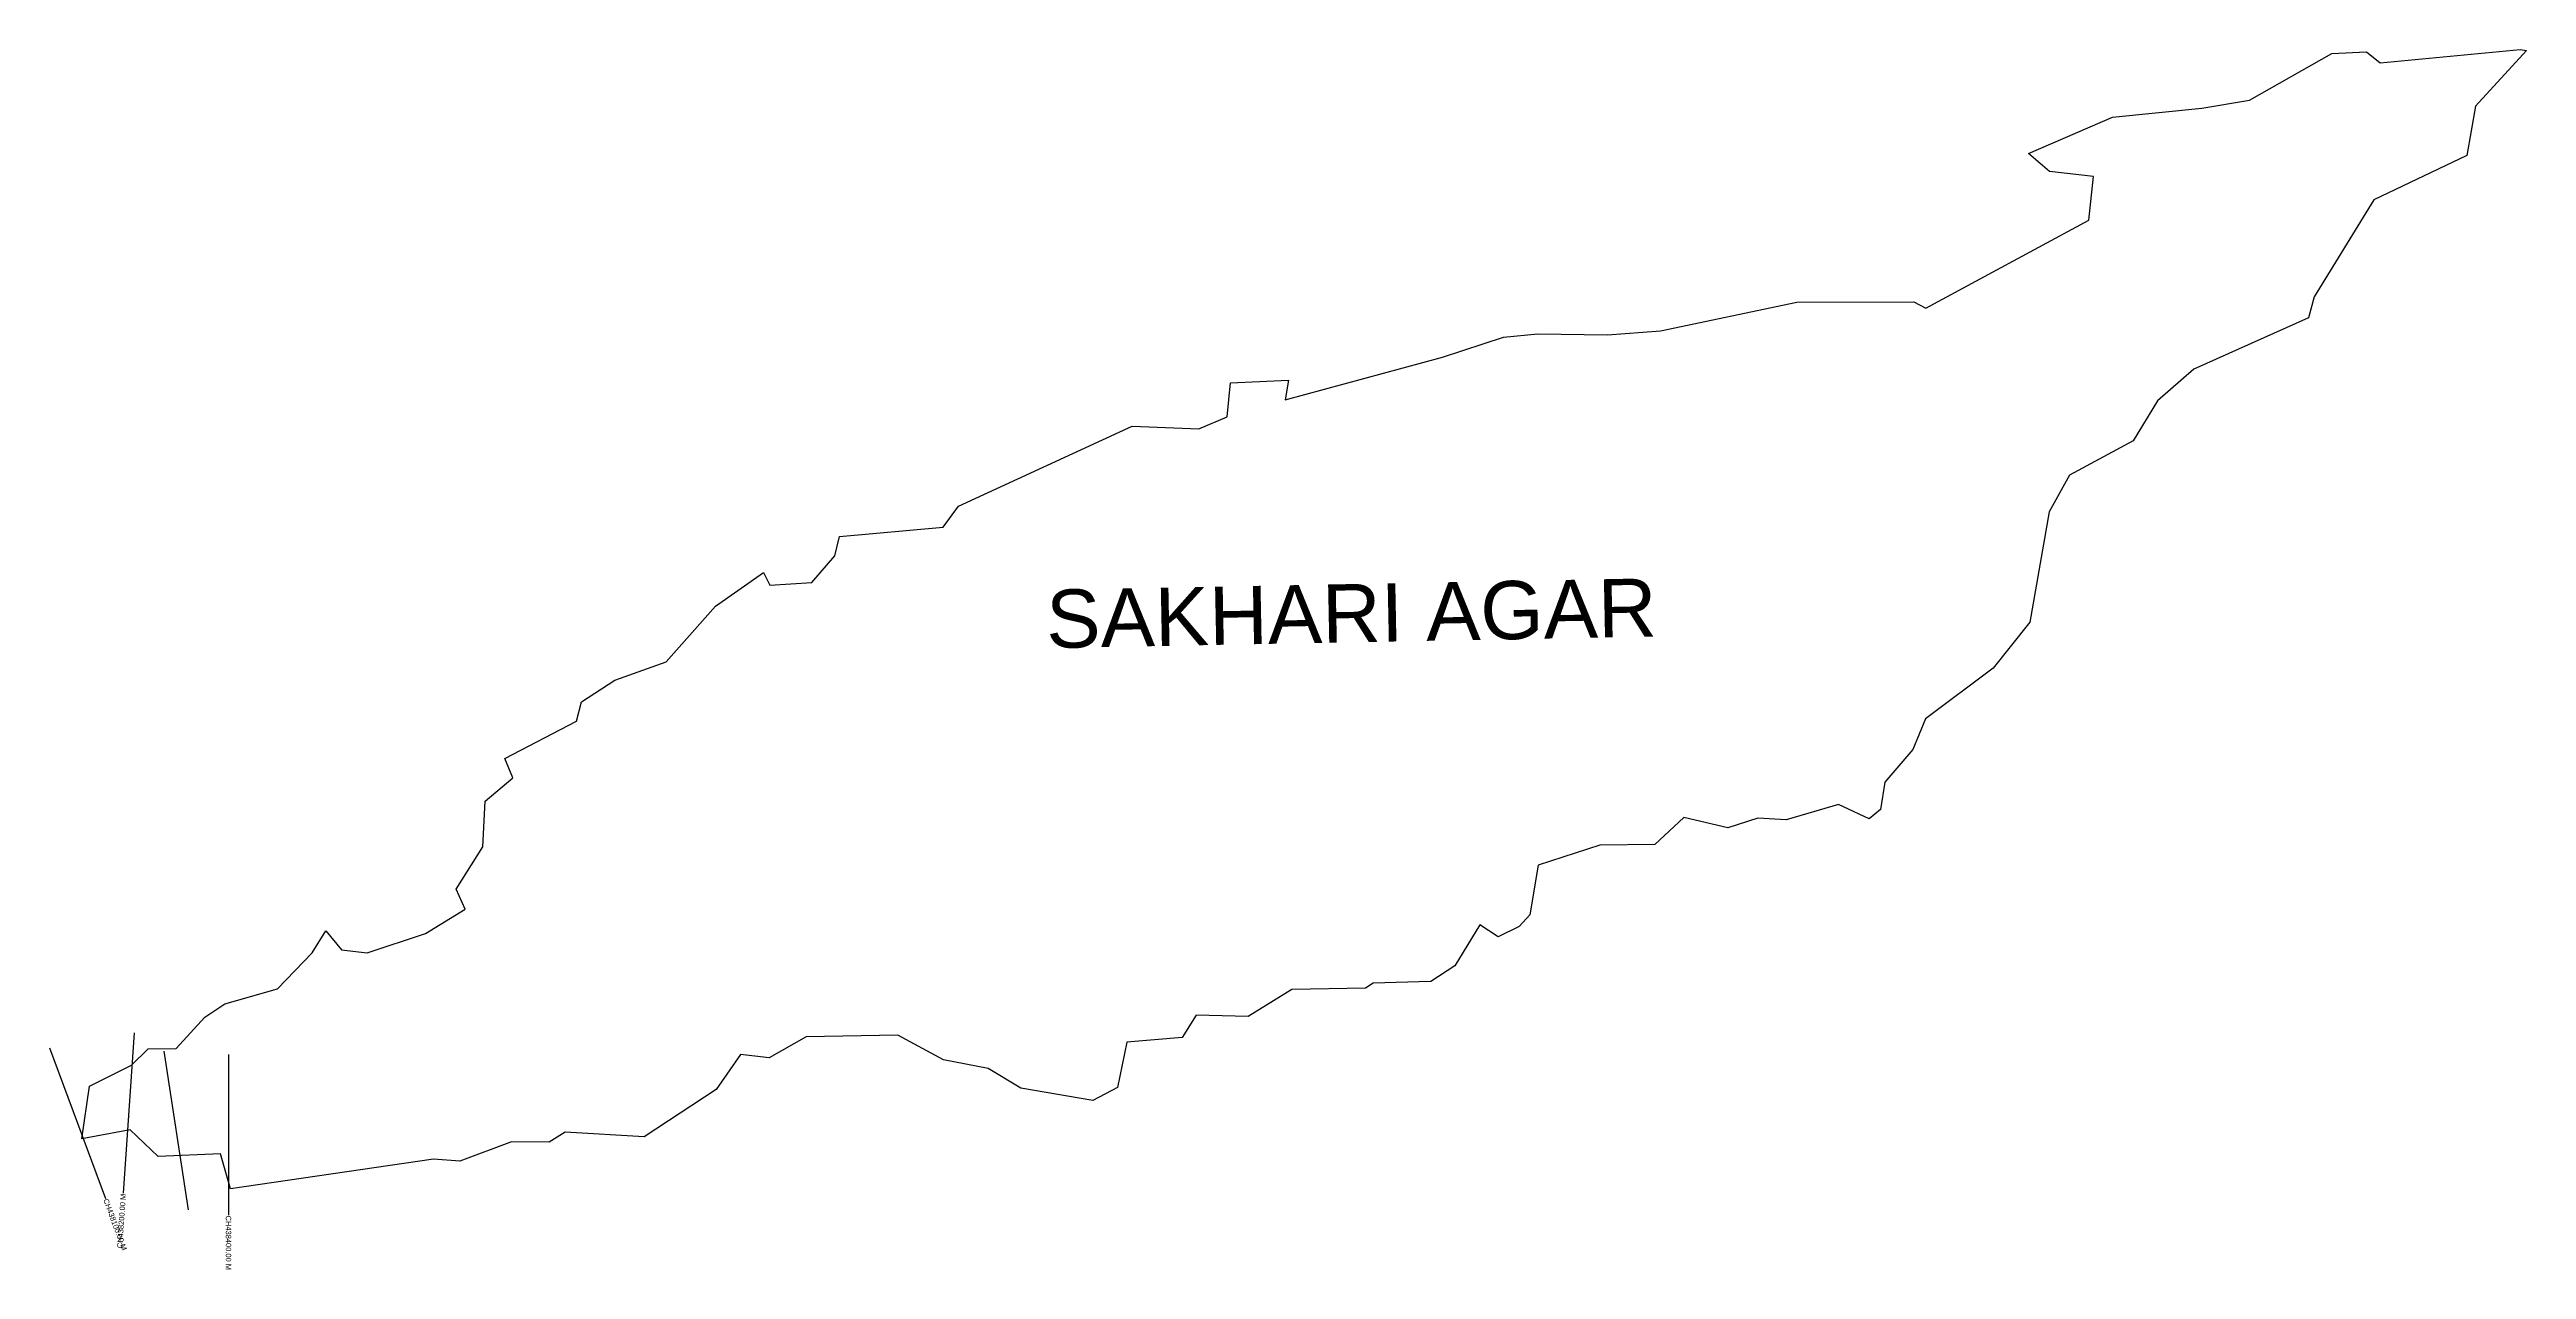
# Model space of a CAD drawing. Header units: feet. Extents: x 309891 to 314514, y 1921207 to 1923485.
import ezdxf
from ezdxf.enums import TextEntityAlignment as Align

# ---------------------------------------------------------------- set-up
doc = ezdxf.new("R2010")
doc.units = ezdxf.units.FT
doc.header["$MEASUREMENT"] = 0
for name, color, linetype in [('CS', 134, 'Continuous'), ('CSMark', 6, 'Continuous'), ('village', 3, 'Continuous'), ('VILLAGE NAME', 250, 'Continuous')]:
    doc.layers.add(name, color=color, linetype=linetype)
doc.styles.get("Standard").update_dxf_attribs({"font": 'arial.ttf'})

msp = doc.modelspace()

# ---------------------------------------------------------------- linework, layer by layer
at = {"layer": 'CS'}
for p, q in [((309890.9, 1921621), (309995.3, 1921339.8)), ((310048.7, 1921648.9), (310028.6, 1921349.6)), ((310104.1, 1921615.1), (310149.8, 1921318.6)), ((310224.8, 1921608.9), (310224.9, 1921308.9))]:
    msp.add_line(p, q, dxfattribs=at)
at = {"layer": 'village', "color": 3, "true_color": 0x00ff00}
msp.add_polyline3d([(314514.2, 1923482.9, 0), (314419.4, 1923379.2, 0), (314403.1, 1923286.8, 0), (314229.5, 1923204.2, 0), (314118.2, 1923023.4, 0), (314107.7, 1922983.8, 0), (313893.1, 1922887.9, 0), (313825.4, 1922829.2, 0), (313780.2, 1922754, 0), (313661.5, 1922690.3, 0), (313623.5, 1922621.7, 0), (313587, 1922415.9, 0), (313518.7, 1922329.8, 0), (313392.6, 1922235.5, 0), (313369, 1922177.8, 0), (313316.5, 1922117.2, 0), (313308.3, 1922066.1, 0), (313287.4, 1922048.4, 0), (313230.4, 1922075.6, 0), (313132.3, 1922046.9, 0), (313079.7, 1922050.1, 0), (313023.6, 1922031.5, 0), (312941.7, 1922051.3, 0), (312887.4, 1922000.8, 0), (312784.7, 1921999.6, 0), (312669.3, 1921961.9, 0), (312653.9, 1921869.3, 0), (312633.8, 1921847.3, 0), (312595.1, 1921828.1, 0), (312560.9, 1921850.4, 0), (312513.7, 1921774.2, 0), (312469, 1921745.1, 0), (312361.6, 1921741.8, 0), (312347.1, 1921732.7, 0), (312209.9, 1921729.8, 0), (312128.2, 1921679.6, 0), (312031.4, 1921682.1, 0), (312004.8, 1921640.2, 0), (311902, 1921631.7, 0), (311884.1, 1921547.2, 0), (311838.2, 1921522.8, 0), (311703.6, 1921545.8, 0), (311643.1, 1921582.4, 0), (311559.7, 1921598.5, 0), (311474.4, 1921644.5, 0), (311303.4, 1921641.5, 0), (311234, 1921602.4, 0), (311180.5, 1921608.7, 0), (311135, 1921543.3, 0), (311000.8, 1921455.2, 0), (310853.3, 1921463.4, 0), (310823.7, 1921445.1, 0), (310753.4, 1921445.6, 0), (310656.9, 1921409.6, 0), (310607.4, 1921413, 0), (310228.9, 1921357.9, 0), (310209.7, 1921423, 0), (310093.8, 1921418.1, 0), (310041.3, 1921468.1, 0), (309951.3, 1921451.2, 0), (309965.2, 1921549.2, 0), (310044.1, 1921589, 0), (310074.8, 1921619, 0), (310127, 1921619.8, 0), (310180.7, 1921678.2, 0), (310218, 1921703, 0), (310316.3, 1921731, 0), (310381.3, 1921798.6, 0), (310406.9, 1921839.8, 0), (310435.9, 1921804, 0), (310483.5, 1921798.7, 0), (310592.7, 1921834.7, 0), (310666.4, 1921879.9, 0), (310649.6, 1921917.2, 0), (310699.8, 1921996.2, 0), (310703.9, 1922081.6, 0), (310755.4, 1922124.9, 0), (310740.8, 1922161.5, 0), (310874.3, 1922230.8, 0), (310883.9, 1922267, 0), (310946.2, 1922307.3, 0), (311042, 1922341.9, 0), (311134, 1922445.6, 0), (311223.7, 1922508.4, 0), (311235.1, 1922484.6, 0), (311313.5, 1922489.9, 0), (311356.9, 1922539.8, 0), (311365.5, 1922575.6, 0), (311559.2, 1922593.2, 0), (311587.6, 1922632.3, 0), (311911.5, 1922781.7, 0), (312036.1, 1922776.9, 0), (312088.8, 1922798.8, 0), (312095, 1922862.8, 0), (312203.7, 1922867.8, 0), (312197.5, 1922830.8, 0), (312491.2, 1922910.2, 0), (312604.9, 1922947.9, 0), (312668.8, 1922953.8, 0), (312799, 1922952, 0), (312897.9, 1922959.5, 0), (313152.3, 1923013.4, 0), (313370.5, 1923013.5, 0), (313393.4, 1923002, 0), (313697.4, 1923166.4, 0), (313706.1, 1923247.5, 0), (313623.7, 1923256.9, 0), (313584.5, 1923290.6, 0), (313741.6, 1923358.5, 0), (313908.5, 1923375.5, 0), (313997, 1923390.5, 0), (314150.8, 1923477.2, 0), (314215.4, 1923480.2, 0), (314241.1, 1923460.2, 0), (314502.7, 1923484.8, 0)], close=True, dxfattribs=at)

# ---------------------------------------------------------------- texts
at = {"layer": 'CSMark'}
for s, rotation, p in [('CH438100.00 M', 290.3783, (309995.7, 1921338.9)), ('CH438400.00 M', 270.0067, (310224.9, 1921307.9))]:
    msp.add_text(s, height=10, rotation=rotation, dxfattribs=at).set_placement(p, align=Align.MIDDLE_LEFT)
msp.add_text('CH438200.00 M', height=10, rotation=86.1453, dxfattribs=at).set_placement((310028.5, 1921348.6), align=Align.MIDDLE_RIGHT)
at = {"layer": 'VILLAGE NAME', "insert": (311750.1, 1922475.9), "char_height": 108.748, "attachment_point": 1, "rotation": 1.1028}
msp.add_mtext_dynamic_manual_height_columns('{\\fArial|b0|i0|c0|p34;SAKHARI AGAR}', width=1571.314, gutter_width=543.7, heights=[0], dxfattribs=at)

doc.saveas('drawing.dxf')
